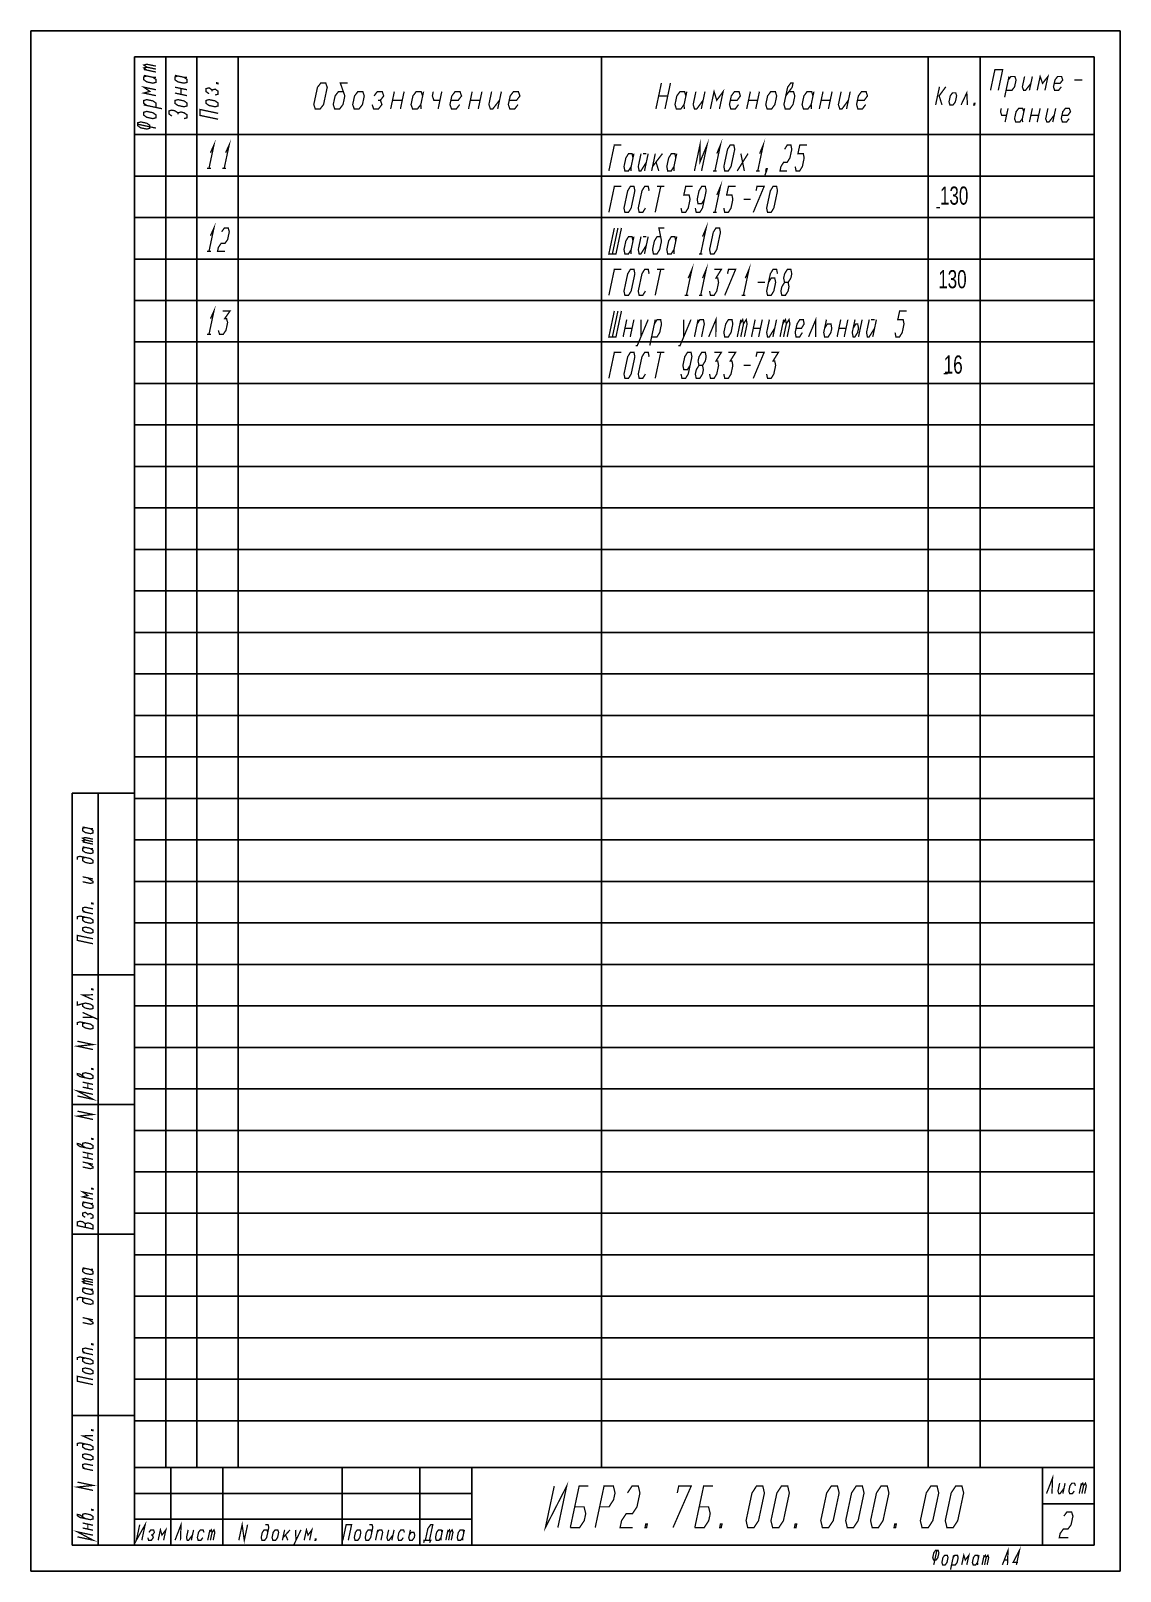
# Model space of a CAD drawing. Header units: millimetres. Extents: x 0 to 210, y 0 to 297.
import ezdxf

# ---------------------------------------------------------------- set-up
doc = ezdxf.new("R2010")
doc.units = ezdxf.units.MM
doc.header["$LTSCALE"] = 19.36
doc.layers.get('0').update_dxf_attribs({"linetype": 'CONTINUOUS'})
doc.styles.get("Standard").update_dxf_attribs({"font": 'txt', "width": 0.7})

msp = doc.modelspace()

# ---------------------------------------------------------------- linework, layer by layer
at = {"color": 7, "linetype": 'Continuous'}
for p, q in [((0, 0), (0, 297)), ((0, 297), (210, 297)), ((210, 0), (210, 297)), ((205, 292), (20, 292)), ((20, 292), (20, 205)), ((20, 5), (20, 292)), ((20, 292), (205, 292)), ((26, 292), (26, 205)), ((32, 292), (32, 205)), ((40, 292), (40, 205)), ((110, 292), (110, 205)), ((173, 292), (173, 205)), ((183, 292), (183, 205)), ((205, 292), (205, 205)), ((205, 292), (205, 5)), ((205, 277), (20, 277)), ((205, 277), (20, 277)), ((20, 277), (20, 20)), ((26, 277), (26, 20)), ((32, 277), (32, 20)), ((40, 277), (40, 20)), ((110, 277), (110, 20)), ((173, 277), (173, 20)), ((183, 277), (183, 20)), ((205, 277), (205, 20)), ((205, 269), (20, 269)), ((205, 269), (20, 269)), ((205, 261), (20, 261)), ((205, 261), (20, 261)), ((205, 253), (20, 253)), ((205, 253), (20, 253)), ((205, 245), (20, 245)), ((205, 245), (20, 245)), ((205, 237), (20, 237)), ((205, 237), (20, 237)), ((205, 229), (20, 229)), ((205, 229), (20, 229)), ((205, 221), (20, 221)), ((205, 221), (20, 221)), ((205, 213), (20, 213)), ((205, 213), (20, 213)), ((205, 205), (20, 205)), ((205, 205), (20, 205)), ((205, 197), (20, 197)), ((205, 189), (20, 189)), ((205, 181), (20, 181)), ((205, 173), (20, 173)), ((205, 165), (20, 165)), ((205, 157), (20, 157)), ((20, 150), (8, 150)), ((8, 5), (8, 150)), ((13, 5), (13, 150)), ((20, 5), (20, 150)), ((205, 149), (20, 149)), ((205, 141), (20, 141)), ((205, 133), (20, 133)), ((205, 125), (20, 125)), ((205, 117), (20, 117)), ((20, 115), (8, 115)), ((205, 109), (20, 109)), ((205, 101), (20, 101)), ((205, 93), (20, 93)), ((20, 90), (8, 90)), ((205, 85), (20, 85)), ((205, 77), (20, 77)), ((205, 69), (20, 69)), ((20, 65), (8, 65)), ((205, 61), (20, 61)), ((205, 53), (20, 53)), ((205, 45), (20, 45)), ((205, 37), (20, 37)), ((20, 30), (8, 30)), ((205, 29), (20, 29)), ((205, 20), (20, 20)), ((205, 20), (20, 20)), ((20, 5), (20, 20)), ((27, 5), (27, 20)), ((37, 5), (37, 20)), ((60, 5), (60, 20)), ((75, 5), (75, 20)), ((85, 5), (85, 20)), ((195, 5), (195, 20)), ((205, 5), (205, 20)), ((85, 15), (20, 15)), ((205, 13), (195, 13)), ((85, 10), (20, 10)), ((20, 5), (8, 5)), ((205, 5), (20, 5)), ((0, 0), (210, 0))]:
    msp.add_line(p, q, dxfattribs=at)
at = {"color": 2, "linetype": 'Continuous', "const_width": 0.25}
for points in [[(22.36, 289.99), (21.78, 290.4), (22.36, 290.56), (24.11, 290.19)], [(22.36, 289.42), (21.78, 289.83), (22.36, 289.99), (24.11, 289.62)], [(24.11, 289.05), (21.78, 289.55)], [(21.78, 288.41), (23.53, 288.04), (24.11, 288.05)], [(22.36, 288.28), (21.78, 288.12), (21.78, 287.56), (22.36, 287.15), (23.53, 286.9), (24.11, 287.06), (24.11, 287.63), (23.53, 288.04)], [(27.78, 288.41), (29.53, 288.04), (30.11, 288.05)], [(28.36, 288.28), (27.78, 288.12), (27.78, 287.56), (28.36, 287.15), (29.53, 286.9), (30.11, 287.06), (30.11, 287.63), (29.53, 288.04)], [(185, 285.52), (185.85, 289.52), (187.35, 289.52), (186.5, 285.52)], [(187.72, 284.19), (188.57, 288.19)], [(188, 285.52), (189.12, 285.52), (189.64, 286.19), (189.93, 287.52), (189.69, 288.19), (188.94, 288.19), (188.43, 287.52)], [(191.57, 288.19), (191.14, 286.19), (191.38, 285.52), (191.75, 285.52), (192.78, 286.86)], [(193.07, 288.19), (192.5, 285.52)], [(194, 285.52), (194.57, 288.19), (195.03, 286.86), (196.07, 288.19), (195.5, 285.52)], [(197.28, 286.86), (198.41, 286.86), (198.93, 287.52), (198.69, 288.19), (197.94, 288.19), (197.43, 287.52), (197.14, 286.19), (197.37, 285.52), (198.12, 285.52), (198.64, 286.19)], [(24.11, 284.5), (21.78, 285), (22.94, 285.32), (21.78, 286.13), (24.11, 285.64)], [(27.78, 286.13), (30.11, 285.64)], [(30.11, 284.5), (27.78, 285)], [(28.94, 284.75), (28.94, 285.89)], [(35.53, 284.62), (36.11, 284.78), (36.11, 285.35), (35.53, 285.76), (34.94, 285.6), (34.36, 286.01), (33.78, 285.85), (33.78, 285.28), (34.36, 284.87)], [(34.94, 285.32), (34.94, 285.6)], [(36.11, 286.92), (36.11, 286.78), (35.82, 286.84), (35.82, 286.98), (36.11, 286.92)], [(54.84, 281.94), (54.55, 282.78), (55.26, 286.11), (55.91, 286.94), (56.84, 286.94), (57.14, 286.11), (56.43, 282.78), (55.78, 281.94), (54.84, 281.94)], [(60.24, 285.28), (59.3, 285.28), (58.66, 284.44), (58.3, 282.78), (58.59, 281.94), (59.53, 281.94), (60.18, 282.78), (60.53, 284.44), (59.66, 286.94), (61.06, 286.94)], [(62.05, 282.78), (62.34, 281.94), (63.28, 281.94), (63.93, 282.78), (64.28, 284.44), (63.99, 285.28), (63.05, 285.28), (62.41, 284.44), (62.05, 282.78)], [(65.8, 282.78), (66.09, 281.94), (67.03, 281.94), (67.68, 282.78), (67.39, 283.61), (68.03, 284.44), (67.74, 285.28), (66.8, 285.28), (66.16, 284.44)], [(69.37, 281.94), (70.08, 285.28)], [(71.96, 285.28), (71.25, 281.94)], [(75.53, 284.44), (75.24, 285.28), (74.3, 285.28), (73.66, 284.44), (73.3, 282.78), (73.59, 281.94), (74.53, 281.94), (75.18, 282.78)], [(75.71, 285.28), (75.18, 282.78), (75.23, 281.94)], [(77.58, 285.28), (77.41, 284.44), (77.7, 283.61), (78.87, 283.61)], [(79.22, 285.28), (78.52, 281.94)], [(80.98, 283.61), (82.39, 283.61), (83.03, 284.44), (82.74, 285.28), (81.8, 285.28), (81.16, 284.44), (80.8, 282.78), (81.09, 281.94), (82.03, 281.94), (82.68, 282.78)], [(84.38, 281.94), (85.08, 285.28)], [(86.96, 285.28), (86.25, 281.94)], [(88.83, 285.28), (88.3, 282.78), (88.59, 281.94), (89.06, 281.94), (90.35, 283.61)], [(90.71, 285.28), (90, 281.94)], [(92.23, 283.61), (93.64, 283.61), (94.28, 284.44), (93.99, 285.28), (93.05, 285.28), (92.41, 284.44), (92.05, 282.78), (92.34, 281.94), (93.28, 281.94), (93.93, 282.78)], [(120.5, 281.94), (121.56, 286.94)], [(123.31, 286.94), (122.25, 281.94)], [(126.28, 284.44), (126.02, 285.28), (125.15, 285.28), (124.53, 284.44), (124.18, 282.78), (124.44, 281.94), (125.31, 281.94), (125.93, 282.78)], [(126.46, 285.28), (125.93, 282.78), (125.97, 281.94)], [(128.21, 285.28), (127.68, 282.78), (127.94, 281.94), (128.38, 281.94), (129.6, 283.61)], [(129.96, 285.28), (129.25, 281.94)], [(131, 281.94), (131.71, 285.28), (132.23, 283.61), (133.46, 285.28), (132.75, 281.94)], [(134.85, 283.61), (136.17, 283.61), (136.78, 284.44), (136.52, 285.28), (135.65, 285.28), (135.03, 284.44), (134.68, 282.78), (134.94, 281.94), (135.81, 281.94), (136.43, 282.78)], [(138, 281.94), (138.71, 285.28)], [(140.46, 285.28), (139.75, 281.94)], [(141.68, 282.78), (141.94, 281.94), (142.81, 281.94), (143.43, 282.78), (143.78, 284.44), (143.52, 285.28), (142.65, 285.28), (142.03, 284.44), (141.68, 282.78)], [(145.53, 284.44), (146.76, 286.11), (146.94, 286.94), (146.5, 286.94), (145.89, 286.11), (145.18, 282.78), (145.44, 281.94), (146.31, 281.94), (146.93, 282.78), (147.28, 284.44), (147.02, 285.28), (146.15, 285.28)], [(150.78, 284.44), (150.52, 285.28), (149.65, 285.28), (149.03, 284.44), (148.68, 282.78), (148.94, 281.94), (149.81, 281.94), (150.43, 282.78)], [(150.96, 285.28), (150.43, 282.78), (150.47, 281.94)], [(152, 281.94), (152.71, 285.28)], [(154.46, 285.28), (153.75, 281.94)], [(156.21, 285.28), (155.68, 282.78), (155.94, 281.94), (156.38, 281.94), (157.6, 283.61)], [(157.96, 285.28), (157.25, 281.94)], [(159.35, 283.61), (160.67, 283.61), (161.28, 284.44), (161.02, 285.28), (160.15, 285.28), (159.53, 284.44), (159.18, 282.78), (159.44, 281.94), (160.31, 281.94), (160.93, 282.78)], [(174.42, 282.71), (175.17, 286.21)], [(174.8, 284.46), (175.1, 284.46), (176.39, 286.21)], [(177, 283.29), (177.18, 282.71), (177.79, 282.71), (178.22, 283.29), (178.47, 284.46), (178.29, 285.04), (177.68, 285.04), (177.25, 284.46), (177, 283.29)], [(179.33, 282.71), (180.43, 285.04), (180.55, 282.71)], [(201.18, 287.52), (202.68, 287.52)], [(24.11, 282.23), (24.11, 283.08), (23.53, 283.49), (22.36, 283.73), (21.78, 283.57), (21.78, 283.01), (22.36, 282.6)], [(25.28, 281.98), (21.78, 282.72)], [(29.53, 282.35), (30.11, 282.51), (30.11, 283.08), (29.53, 283.49), (28.36, 283.73), (27.78, 283.57), (27.78, 283.01), (28.36, 282.6), (29.53, 282.35)], [(35.53, 282.35), (36.11, 282.51), (36.11, 283.08), (35.53, 283.49), (34.36, 283.73), (33.78, 283.57), (33.78, 283.01), (34.36, 282.6), (35.53, 282.35)], [(66.92, 283.61), (67.39, 283.61)], [(69.73, 283.61), (71.6, 283.61)], [(84.73, 283.61), (86.6, 283.61)], [(121.03, 284.44), (122.78, 284.44)], [(138.35, 283.61), (140.1, 283.61)], [(152.35, 283.61), (154.1, 283.61)], [(175.65, 282.71), (175.1, 284.46)], [(181.93, 282.71), (181.77, 282.71), (181.84, 283), (181.99, 283), (181.93, 282.71)], [(187.07, 282.05), (186.93, 281.39), (187.16, 280.72), (188.1, 280.72)], [(188.38, 282.05), (187.81, 279.39)], [(191.43, 281.39), (191.19, 282.05), (190.44, 282.05), (189.93, 281.39), (189.64, 280.05), (189.87, 279.39), (190.63, 279.39), (191.14, 280.05)], [(191.57, 282.05), (191.14, 280.05), (191.19, 279.39)], [(192.5, 279.39), (193.07, 282.05)], [(194.57, 282.05), (194, 279.39)], [(196.07, 282.05), (195.64, 280.05), (195.87, 279.39), (196.25, 279.39), (197.28, 280.72)], [(197.57, 282.05), (197, 279.39)], [(198.78, 280.72), (199.91, 280.72), (200.43, 281.39), (200.19, 282.05), (199.44, 282.05), (198.93, 281.39), (198.64, 280.05), (198.88, 279.39), (199.63, 279.39), (200.14, 280.05)], [(20.61, 278.99), (20.61, 278.7), (21.19, 278.29), (22.36, 278.05), (22.94, 278.21), (22.94, 278.78), (22.36, 279.18), (21.19, 279.43), (20.61, 279.27), (20.61, 278.99), (24.11, 278.24)], [(23.53, 280.07), (24.11, 280.23), (24.11, 280.8), (23.53, 281.21), (22.36, 281.46), (21.78, 281.3), (21.78, 280.73), (22.36, 280.32), (23.53, 280.07)], [(29.53, 280.07), (30.11, 280.23), (30.11, 280.8), (29.53, 281.21), (28.94, 281.34), (28.36, 281.18), (27.78, 281.58), (27.19, 281.71), (26.61, 281.55), (26.61, 280.98), (27.19, 280.57)], [(28.36, 280.89), (28.36, 281.18)], [(36.11, 279.95), (32.61, 280.69), (32.61, 281.83), (36.11, 281.09)], [(192.78, 280.72), (194.28, 280.72)], [(127.93, 269.99), (128.99, 274.99), (128.97, 271.65), (130.36, 274.99), (129.3, 269.99)], [(132.24, 273.32), (132.94, 274.99), (131.88, 269.99)], [(140.49, 273.32), (141.19, 274.99), (140.13, 269.99)], [(34.63, 273.5), (35.31, 275), (34.35, 270.5)], [(37.55, 273.5), (38.24, 275), (37.28, 270.5)], [(111.43, 269.99), (112.49, 274.99), (113.86, 274.99)], [(116.08, 272.49), (115.91, 273.32), (115.23, 273.32), (114.71, 272.49), (114.35, 270.82), (114.52, 269.99), (115.21, 269.99), (115.73, 270.82)], [(116.26, 273.32), (115.73, 270.82), (115.72, 269.99)], [(117.63, 273.32), (117.1, 270.82), (117.27, 269.99), (117.61, 269.99), (118.65, 271.65)], [(117.98, 273.32), (118.66, 273.32)], [(119.01, 273.32), (118.3, 269.99)], [(120.38, 273.32), (119.68, 269.99)], [(119.85, 270.82), (121.76, 273.32)], [(124.33, 272.49), (124.16, 273.32), (123.48, 273.32), (122.96, 272.49), (122.6, 270.82), (122.77, 269.99), (123.46, 269.99), (123.98, 270.82)], [(124.51, 273.32), (123.98, 270.82), (123.97, 269.99)], [(133.77, 269.99), (133.6, 270.82), (134.31, 274.15), (134.83, 274.99), (135.52, 274.99), (135.69, 274.15), (134.98, 270.82), (134.46, 269.99), (133.77, 269.99)], [(136.18, 269.99), (138.26, 273.32)], [(136.88, 273.32), (137.55, 269.99)], [(145.31, 274.15), (145.83, 274.99), (146.52, 274.99), (146.69, 274.15), (146.33, 272.49), (145.81, 271.65), (145.12, 271.65), (144.6, 270.82), (144.43, 269.99), (145.8, 269.99)], [(147.35, 270.82), (147.52, 269.99), (148.21, 269.99), (148.73, 270.82), (149.08, 272.49), (148.91, 273.32), (147.88, 273.32), (148.24, 274.99), (149.61, 274.99)], [(33.99, 270.5), (34.72, 270.5)], [(36.91, 270.5), (37.65, 270.5)], [(120.54, 271.65), (121.05, 269.99)], [(141.85, 269.99), (141.68, 269.99), (141.76, 270.4), (141.94, 270.4), (141.85, 269.99), (141.5, 269.15)], [(131.53, 269.99), (132.22, 269.99)], [(132.24, 265.32), (132.94, 266.99), (131.88, 261.99)], [(139.78, 269.99), (140.47, 269.99)], [(111.43, 261.99), (112.49, 266.99), (113.86, 266.99)], [(114.52, 261.99), (114.35, 262.82), (115.06, 266.15), (115.58, 266.99), (116.27, 266.99), (116.44, 266.15), (115.73, 262.82), (115.21, 261.99), (114.52, 261.99)], [(119.19, 266.15), (119.02, 266.99), (118.33, 266.99), (117.81, 266.15), (117.1, 262.82), (117.27, 261.99), (117.96, 261.99), (118.48, 262.82)], [(121.43, 266.99), (120.36, 261.99)], [(120.74, 266.99), (122.11, 266.99)], [(125.35, 262.82), (125.52, 261.99), (126.21, 261.99), (126.73, 262.82), (127.08, 264.49), (126.91, 265.32), (125.88, 265.32), (126.24, 266.99), (127.61, 266.99)], [(128.1, 262.82), (128.27, 261.99), (128.96, 261.99), (129.48, 262.82), (130.19, 266.15), (130.02, 266.99), (129.33, 266.99), (128.81, 266.15), (128.46, 264.49), (128.62, 263.65), (129.31, 263.65), (129.83, 264.49)], [(133.6, 262.82), (133.77, 261.99), (134.46, 261.99), (134.98, 262.82), (135.33, 264.49), (135.16, 265.32), (134.13, 265.32), (134.49, 266.99), (135.86, 266.99)], [(137.39, 264.49), (138.77, 264.49)], [(139.27, 261.99), (141.36, 266.99), (139.99, 266.99), (139.81, 266.15)], [(142.02, 261.99), (141.85, 262.82), (142.56, 266.15), (143.08, 266.99), (143.77, 266.99), (143.94, 266.15), (143.23, 262.82), (142.71, 261.99), (142.02, 261.99)], [(131.53, 261.99), (132.22, 261.99)], [(174.53, 262.9), (175.26, 262.9)], [(34.63, 257.5), (35.31, 259), (34.35, 254.5)], [(36.8, 258.25), (37.32, 259), (38.05, 259), (38.26, 258.25), (37.94, 256.75), (37.42, 256), (36.68, 256), (36.16, 255.25), (36, 254.5), (37.46, 254.5)], [(112.49, 258.99), (111.43, 253.99), (112.8, 253.99), (113.86, 258.99)], [(113.18, 258.99), (112.11, 253.99)], [(121.41, 257.32), (120.73, 257.32), (120.21, 256.49), (119.85, 254.82), (120.02, 253.99), (120.71, 253.99), (121.23, 254.82), (121.58, 256.49), (121.08, 258.99), (122.11, 258.99)], [(129.49, 257.32), (130.19, 258.99), (129.13, 253.99)], [(131.02, 253.99), (130.85, 254.82), (131.56, 258.15), (132.08, 258.99), (132.77, 258.99), (132.94, 258.15), (132.23, 254.82), (131.71, 253.99), (131.02, 253.99)], [(116.08, 256.49), (115.91, 257.32), (115.23, 257.32), (114.71, 256.49), (114.35, 254.82), (114.52, 253.99), (115.21, 253.99), (115.73, 254.82)], [(116.26, 257.32), (115.73, 254.82), (115.72, 253.99)], [(117.63, 257.32), (117.1, 254.82), (117.27, 253.99), (117.61, 253.99), (118.65, 255.65)], [(117.98, 257.32), (118.66, 257.32)], [(119.01, 257.32), (118.3, 253.99)], [(124.33, 256.49), (124.16, 257.32), (123.48, 257.32), (122.96, 256.49), (122.6, 254.82), (122.77, 253.99), (123.46, 253.99), (123.98, 254.82)], [(124.51, 257.32), (123.98, 254.82), (123.97, 253.99)], [(33.99, 254.5), (34.72, 254.5)], [(128.78, 253.99), (129.47, 253.99)], [(111.43, 245.99), (112.49, 250.99), (113.86, 250.99)], [(114.52, 245.99), (114.35, 246.82), (115.06, 250.15), (115.58, 250.99), (116.27, 250.99), (116.44, 250.15), (115.73, 246.82), (115.21, 245.99), (114.52, 245.99)], [(119.19, 250.15), (119.02, 250.99), (118.33, 250.99), (117.81, 250.15), (117.1, 246.82), (117.27, 245.99), (117.96, 245.99), (118.48, 246.82)], [(121.43, 250.99), (120.36, 245.99)], [(120.74, 250.99), (122.11, 250.99)], [(126.74, 249.32), (127.44, 250.99), (126.38, 245.99)], [(129.49, 249.32), (130.19, 250.99), (129.13, 245.99)], [(131.74, 250.99), (133.11, 250.99), (132.07, 249.32), (132.41, 249.32), (132.58, 248.49), (132.23, 246.82), (131.71, 245.99), (131.02, 245.99), (130.85, 246.82)], [(133.77, 245.99), (135.86, 250.99), (134.49, 250.99), (134.31, 250.15)], [(137.74, 249.32), (138.44, 250.99), (137.38, 245.99)], [(143.94, 250.15), (143.77, 250.99), (143.08, 250.99), (142.56, 250.15), (141.85, 246.82), (142.02, 245.99), (142.71, 245.99), (143.23, 246.82), (143.58, 248.49), (143.41, 249.32), (142.73, 249.32), (142.21, 248.49)], [(145.99, 248.49), (146.51, 249.32), (146.69, 250.15), (146.52, 250.99), (145.83, 250.99), (145.31, 250.15), (145.13, 249.32), (145.3, 248.49)], [(140.14, 248.49), (141.52, 248.49)], [(144.77, 245.99), (145.46, 245.99), (145.98, 246.82), (146.15, 247.65), (145.99, 248.49), (145.3, 248.49), (144.78, 247.65), (144.6, 246.82), (144.77, 245.99)], [(34.63, 241.5), (35.31, 243), (34.35, 238.5)], [(126.03, 245.99), (126.72, 245.99)], [(128.78, 245.99), (129.47, 245.99)], [(137.03, 245.99), (137.72, 245.99)], [(36.96, 243), (38.42, 243), (37.37, 241.5), (37.73, 241.5), (37.94, 240.75), (37.62, 239.25), (37.1, 238.5), (36.37, 238.5), (36.16, 239.25)], [(112.49, 242.99), (111.43, 237.99), (112.8, 237.99), (113.86, 242.99)], [(113.18, 242.99), (112.11, 237.99)], [(114.18, 237.99), (114.88, 241.32)], [(116.26, 241.32), (115.55, 237.99)], [(116.57, 236.32), (116.91, 236.32), (119.01, 241.32)], [(117.63, 241.32), (117.61, 237.99)], [(119.32, 236.32), (120.38, 241.32)], [(119.68, 237.99), (120.71, 237.99), (121.23, 238.82), (121.58, 240.49), (121.41, 241.32), (120.73, 241.32), (120.21, 240.49)], [(124.82, 236.32), (125.16, 236.32), (127.26, 241.32)], [(125.88, 241.32), (125.86, 237.99)], [(127.93, 237.99), (128.63, 241.32)], [(128.46, 240.49), (128.98, 241.32), (129.66, 241.32), (129.83, 240.49), (129.3, 237.99)], [(130.68, 237.99), (132.07, 241.32), (132.05, 237.99)], [(133.6, 238.82), (133.77, 237.99), (134.46, 237.99), (134.98, 238.82), (135.33, 240.49), (135.16, 241.32), (134.48, 241.32), (133.96, 240.49), (133.6, 238.82)], [(136.18, 237.99), (136.88, 241.32)], [(136.71, 240.49), (137.23, 241.32), (137.39, 240.49), (136.86, 237.99)], [(137.39, 240.49), (137.91, 241.32), (138.08, 240.49), (137.55, 237.99)], [(138.93, 237.99), (139.63, 241.32)], [(141.01, 241.32), (140.3, 237.99)], [(142.38, 241.32), (141.85, 238.82), (142.02, 237.99), (142.36, 237.99), (143.4, 239.65)], [(143.76, 241.32), (143.05, 237.99)], [(144.43, 237.99), (145.13, 241.32)], [(144.96, 240.49), (145.48, 241.32), (145.64, 240.49), (145.11, 237.99)], [(145.64, 240.49), (146.16, 241.32), (146.33, 240.49), (145.8, 237.99)], [(147.53, 239.65), (148.56, 239.65), (149.08, 240.49), (148.91, 241.32), (148.23, 241.32), (147.71, 240.49), (147.35, 238.82), (147.52, 237.99), (148.21, 237.99), (148.73, 238.82)], [(149.93, 237.99), (151.32, 241.32), (151.3, 237.99)], [(153.38, 241.32), (152.85, 238.82), (153.02, 237.99), (153.71, 237.99), (154.23, 238.82), (154.4, 239.65), (154.24, 240.49), (153.55, 240.49), (153.03, 239.65)], [(155.43, 237.99), (156.13, 241.32)], [(157.51, 241.32), (156.8, 237.99)], [(158.88, 241.32), (158.35, 238.82), (158.52, 237.99), (158.86, 237.99), (159.38, 238.82), (159.56, 239.65), (159.39, 240.49), (159.05, 240.49), (158.53, 239.65)], [(160.26, 241.32), (159.55, 237.99)], [(161.63, 241.32), (161.1, 238.82), (161.27, 237.99), (161.61, 237.99), (162.65, 239.65)], [(161.98, 241.32), (162.66, 241.32)], [(163.01, 241.32), (162.3, 237.99)], [(166.6, 238.82), (166.77, 237.99), (167.46, 237.99), (167.98, 238.82), (168.33, 240.49), (168.16, 241.32), (167.13, 241.32), (167.49, 242.99), (168.86, 242.99)], [(33.99, 238.5), (34.72, 238.5)], [(114.53, 239.65), (115.9, 239.65)], [(139.28, 239.65), (140.65, 239.65)], [(155.78, 239.65), (157.15, 239.65)], [(111.43, 229.99), (112.49, 234.99), (113.86, 234.99)], [(114.52, 229.99), (114.35, 230.82), (115.06, 234.15), (115.58, 234.99), (116.27, 234.99), (116.44, 234.15), (115.73, 230.82), (115.21, 229.99), (114.52, 229.99)], [(119.19, 234.15), (119.02, 234.99), (118.33, 234.99), (117.81, 234.15), (117.1, 230.82), (117.27, 229.99), (117.96, 229.99), (118.48, 230.82)], [(121.43, 234.99), (120.36, 229.99)], [(120.74, 234.99), (122.11, 234.99)], [(125.35, 230.82), (125.52, 229.99), (126.21, 229.99), (126.73, 230.82), (127.44, 234.15), (127.27, 234.99), (126.58, 234.99), (126.06, 234.15), (125.71, 232.49), (125.87, 231.65), (126.56, 231.65), (127.08, 232.49)], [(129.49, 232.49), (130.01, 233.32), (130.19, 234.15), (130.02, 234.99), (129.33, 234.99), (128.81, 234.15), (128.63, 233.32), (128.8, 232.49)], [(131.74, 234.99), (133.11, 234.99), (132.07, 233.32), (132.41, 233.32), (132.58, 232.49), (132.23, 230.82), (131.71, 229.99), (131.02, 229.99), (130.85, 230.82)], [(134.49, 234.99), (135.86, 234.99), (134.82, 233.32), (135.16, 233.32), (135.33, 232.49), (134.98, 230.82), (134.46, 229.99), (133.77, 229.99), (133.6, 230.82)], [(139.27, 229.99), (141.36, 234.99), (139.99, 234.99), (139.81, 234.15)], [(142.74, 234.99), (144.11, 234.99), (143.07, 233.32), (143.41, 233.32), (143.58, 232.49), (143.23, 230.82), (142.71, 229.99), (142.02, 229.99), (141.85, 230.82)], [(128.27, 229.99), (128.96, 229.99), (129.48, 230.82), (129.65, 231.65), (129.49, 232.49), (128.8, 232.49), (128.28, 231.65), (128.1, 230.82), (128.27, 229.99)], [(137.39, 232.49), (138.77, 232.49)], [(175.99, 230.9), (176.72, 230.9)], [(9.99, 143.49), (11.49, 143.17), (11.99, 143.18)], [(10.49, 143.38), (9.99, 143.25), (9.99, 142.77), (10.49, 142.42), (11.49, 142.21), (11.99, 142.34), (11.99, 142.82), (11.49, 143.17)], [(10.49, 140.98), (9.99, 141.33), (10.49, 141.46), (11.99, 141.14)], [(10.49, 140.5), (9.99, 140.85), (10.49, 140.98), (11.99, 140.66)], [(11.99, 140.18), (9.99, 140.61)], [(9.99, 139.65), (11.49, 139.33), (11.99, 139.34)], [(10.49, 139.54), (9.99, 139.41), (9.99, 138.93), (10.49, 138.58), (11.49, 138.37), (11.99, 138.5), (11.99, 138.98), (11.49, 139.33)], [(10.49, 137.62), (9.99, 137.49), (9.99, 137.01), (10.49, 136.66), (11.49, 136.45), (11.99, 136.58), (11.99, 137.06), (11.49, 137.41), (9.49, 137.83), (8.99, 137.7), (8.99, 137.22)], [(9.99, 133.89), (11.99, 133.46)], [(9.99, 132.93), (11.49, 132.61), (11.99, 132.74), (11.99, 132.98), (10.99, 133.67)], [(10.49, 127.06), (9.99, 127.41), (9.99, 127.89), (10.49, 128.02), (11.99, 127.7)], [(11.99, 128.78), (11.99, 128.66), (11.74, 128.71), (11.74, 128.83), (11.99, 128.78)], [(10.49, 126.1), (9.99, 125.97), (9.99, 125.49), (10.49, 125.14), (11.49, 124.93), (11.99, 125.06), (11.99, 125.54), (11.49, 125.89), (9.49, 126.31), (8.99, 126.18), (8.99, 125.7)], [(11.99, 126.74), (9.99, 127.17)], [(11.99, 120.98), (8.99, 121.62), (8.99, 122.58), (11.99, 121.94)], [(11.49, 123.01), (11.99, 123.14), (11.99, 123.62), (11.49, 123.97), (10.49, 124.18), (9.99, 124.05), (9.99, 123.57), (10.49, 123.22), (11.49, 123.01)], [(9.99, 109.41), (9.99, 108.93), (10.49, 108.58), (11.49, 108.37), (11.99, 108.5), (11.99, 108.98), (11.49, 109.33), (10.49, 109.54), (8.99, 109.14), (8.99, 109.86)], [(11.99, 110.18), (9.99, 111.09), (11.99, 111.14)], [(11.99, 112.22), (11.99, 112.1), (11.74, 112.15), (11.74, 112.27), (11.99, 112.22)], [(12.99, 106.13), (12.99, 106.37), (9.99, 107.73)], [(9.99, 106.77), (11.99, 106.82)], [(10.49, 105.7), (9.99, 105.57), (9.99, 105.09), (10.49, 104.74), (11.49, 104.53), (11.99, 104.66), (11.99, 105.14), (11.49, 105.49), (9.49, 105.91), (8.99, 105.78), (8.99, 105.3)], [(11.99, 100.58), (8.99, 101.22), (11.99, 101.54), (8.99, 102.18)], [(10.49, 95.14), (9.49, 95.83), (8.99, 95.94), (8.99, 95.7), (9.49, 95.35), (11.49, 94.93), (11.99, 95.06), (11.99, 95.54), (11.49, 95.89), (10.49, 96.1), (9.99, 95.97), (9.99, 95.49)], [(11.99, 96.86), (11.99, 96.74), (11.74, 96.79), (11.74, 96.91), (11.99, 96.86)], [(8.99, 91.62), (11.99, 90.98), (8.99, 92.58), (11.99, 91.94)], [(9.99, 94.29), (11.99, 93.86)], [(11.99, 92.9), (9.99, 93.33)], [(10.99, 93.11), (10.99, 94.07)], [(11.99, 87.1), (8.99, 87.74), (11.99, 88.06), (8.99, 88.7)], [(11.99, 83.38), (11.99, 83.26), (11.74, 83.31), (11.74, 83.43), (11.99, 83.38)], [(10.49, 81.66), (9.49, 82.35), (8.99, 82.46), (8.99, 82.22), (9.49, 81.87), (11.49, 81.45), (11.99, 81.58), (11.99, 82.06), (11.49, 82.41), (10.49, 82.62), (9.99, 82.49), (9.99, 82.01)], [(9.99, 80.81), (11.99, 80.38)], [(10.99, 79.63), (10.99, 80.59)], [(11.99, 79.42), (9.99, 79.85)], [(9.99, 78.89), (11.99, 78.46)], [(9.99, 77.93), (11.49, 77.61), (11.99, 77.74), (11.99, 77.98), (10.99, 78.67)], [(11.99, 71.74), (9.99, 72.17), (10.99, 72.43), (9.99, 73.13), (11.99, 72.7)], [(9.99, 71.21), (11.49, 70.89), (11.99, 70.9)], [(11.99, 73.78), (11.99, 73.66), (11.74, 73.71), (11.74, 73.83), (11.99, 73.78)], [(10.49, 71.1), (9.99, 70.97), (9.99, 70.49), (10.49, 70.14), (11.49, 69.93), (11.99, 70.06), (11.99, 70.54), (11.49, 70.89)], [(11.49, 68.01), (11.99, 68.14), (11.99, 68.62), (11.49, 68.97), (10.99, 68.83), (10.49, 69.18), (9.99, 69.05), (9.99, 68.57), (10.49, 68.22)], [(10.99, 68.59), (10.99, 68.83)], [(11.99, 65.98), (11.99, 66.7), (11.49, 67.05), (10.99, 67.15), (10.49, 67.02), (9.99, 67.37), (9.49, 67.47), (8.99, 67.34), (8.99, 66.62), (11.99, 65.98)], [(10.49, 66.3), (10.49, 67.02)], [(10.49, 55.98), (9.99, 56.33), (10.49, 56.46), (11.99, 56.14)], [(9.99, 58.49), (11.49, 58.17), (11.99, 58.18)], [(10.49, 58.38), (9.99, 58.25), (9.99, 57.77), (10.49, 57.42), (11.49, 57.21), (11.99, 57.34), (11.99, 57.82), (11.49, 58.17)], [(10.49, 55.5), (9.99, 55.85), (10.49, 55.98), (11.99, 55.66)], [(11.99, 55.18), (9.99, 55.61)], [(9.99, 54.65), (11.49, 54.33), (11.99, 54.34)], [(10.49, 54.54), (9.99, 54.41), (9.99, 53.93), (10.49, 53.58), (11.49, 53.37), (11.99, 53.5), (11.99, 53.98), (11.49, 54.33)], [(10.49, 52.62), (9.99, 52.49), (9.99, 52.01), (10.49, 51.66), (11.49, 51.45), (11.99, 51.58), (11.99, 52.06), (11.49, 52.41), (9.49, 52.83), (8.99, 52.7), (8.99, 52.22)], [(9.99, 48.89), (11.99, 48.46)], [(9.99, 47.93), (11.49, 47.61), (11.99, 47.74), (11.99, 47.98), (10.99, 48.67)], [(10.49, 42.06), (9.99, 42.41), (9.99, 42.89), (10.49, 43.02), (11.99, 42.7)], [(11.99, 41.74), (9.99, 42.17)], [(11.99, 43.78), (11.99, 43.66), (11.74, 43.71), (11.74, 43.83), (11.99, 43.78)], [(10.49, 41.1), (9.99, 40.97), (9.99, 40.49), (10.49, 40.14), (11.49, 39.93), (11.99, 40.06), (11.99, 40.54), (11.49, 40.89), (9.49, 41.31), (8.99, 41.18), (8.99, 40.7)], [(11.49, 38.01), (11.99, 38.14), (11.99, 38.62), (11.49, 38.97), (10.49, 39.18), (9.99, 39.05), (9.99, 38.57), (10.49, 38.22), (11.49, 38.01)], [(11.99, 35.98), (8.99, 36.62), (8.99, 37.58), (11.99, 36.94)], [(11.99, 27.22), (11.99, 27.1), (11.74, 27.15), (11.74, 27.27), (11.99, 27.22)], [(10.49, 24.54), (9.99, 24.41), (9.99, 23.93), (10.49, 23.58), (11.49, 23.37), (11.99, 23.5), (11.99, 23.98), (11.49, 24.33), (9.49, 24.75), (8.99, 24.62), (8.99, 24.14)], [(11.99, 25.18), (9.99, 26.09), (11.99, 26.14)], [(11.49, 21.45), (11.99, 21.58), (11.99, 22.06), (11.49, 22.41), (10.49, 22.62), (9.99, 22.49), (9.99, 22.01), (10.49, 21.66), (11.49, 21.45)], [(10.49, 19.74), (9.99, 20.09), (9.99, 20.57), (10.49, 20.7), (11.99, 20.38)], [(11.99, 19.42), (9.99, 19.85)], [(195.8, 14.97), (196.96, 17.97), (196.85, 14.97)], [(11.99, 15.58), (8.99, 16.22), (11.99, 16.54), (8.99, 17.18)], [(100.9, 16.41), (99.2, 8.41), (103.3, 16.41), (101.6, 8.41)], [(104, 8.41), (105.7, 16.41), (107.5, 16.41)], [(108.8, 8.41), (110.5, 16.41), (112.3, 16.41), (112.62, 15.08), (112.33, 13.74), (111.45, 12.41), (109.65, 12.41)], [(115.02, 15.08), (115.9, 16.41), (117.1, 16.41), (117.42, 15.08), (116.85, 12.41), (115.97, 11.08), (114.77, 11.08), (113.88, 9.74), (113.6, 8.41), (116, 8.41)], [(123.8, 8.41), (127.3, 16.41), (124.9, 16.41), (124.62, 15.08)], [(128, 8.41), (129.7, 16.41), (131.5, 16.41)], [(138.2, 8.41), (137.88, 9.74), (139.02, 15.08), (139.9, 16.41), (141.1, 16.41), (141.42, 15.08), (140.28, 9.74), (139.4, 8.41), (138.2, 8.41)], [(143, 8.41), (142.68, 9.74), (143.82, 15.08), (144.7, 16.41), (145.9, 16.41), (146.22, 15.08), (145.08, 9.74), (144.2, 8.41), (143, 8.41)], [(152.6, 8.41), (152.28, 9.74), (153.42, 15.08), (154.3, 16.41), (155.5, 16.41), (155.82, 15.08), (154.68, 9.74), (153.8, 8.41), (152.6, 8.41)], [(157.4, 8.41), (157.08, 9.74), (158.22, 15.08), (159.1, 16.41), (160.3, 16.41), (160.62, 15.08), (159.48, 9.74), (158.6, 8.41), (157.4, 8.41)], [(162.2, 8.41), (161.88, 9.74), (163.02, 15.08), (163.9, 16.41), (165.1, 16.41), (165.42, 15.08), (164.28, 9.74), (163.4, 8.41), (162.2, 8.41)], [(171.8, 8.41), (171.48, 9.74), (172.62, 15.08), (173.5, 16.41), (174.7, 16.41), (175.02, 15.08), (173.88, 9.74), (173, 8.41), (171.8, 8.41)], [(176.6, 8.41), (176.28, 9.74), (177.42, 15.08), (178.3, 16.41), (179.5, 16.41), (179.82, 15.08), (178.68, 9.74), (177.8, 8.41), (176.6, 8.41)], [(198.33, 16.97), (198.01, 15.47), (198.16, 14.97), (198.42, 14.97), (199.16, 15.97)], [(199.38, 16.97), (198.95, 14.97)], [(201.37, 16.47), (201.21, 16.97), (200.69, 16.97), (200.32, 16.47), (200.11, 15.47), (200.26, 14.97), (200.79, 14.97), (201.16, 15.47)], [(202.1, 14.97), (202.53, 16.97)], [(202.42, 16.47), (202.79, 16.97), (202.94, 16.47), (202.62, 14.97)], [(202.94, 16.47), (203.31, 16.97), (203.47, 16.47), (203.15, 14.97)], [(11.99, 11.86), (11.99, 11.74), (11.74, 11.79), (11.74, 11.91), (11.99, 11.86)], [(104, 8.41), (105.8, 8.41), (106.68, 9.74), (106.97, 11.08), (106.65, 12.41), (104.85, 12.41)], [(128, 8.41), (129.8, 8.41), (130.68, 9.74), (130.97, 11.08), (130.65, 12.41), (128.85, 12.41)], [(10.49, 10.14), (9.49, 10.83), (8.99, 10.94), (8.99, 10.7), (9.49, 10.35), (11.49, 9.93), (11.99, 10.06), (11.99, 10.54), (11.49, 10.89), (10.49, 11.1), (9.99, 10.97), (9.99, 10.49)], [(9.99, 9.29), (11.99, 8.86)], [(10.99, 8.11), (10.99, 9.07)], [(20.99, 8.97), (20.35, 5.97), (22.04, 8.97), (21.4, 5.97)], [(27.8, 5.97), (28.96, 8.97), (28.85, 5.97)], [(40.1, 5.97), (40.74, 8.97), (41.15, 5.97), (41.79, 8.97)], [(45.67, 7.47), (45.51, 7.97), (44.99, 7.97), (44.62, 7.47), (44.41, 6.47), (44.56, 5.97), (45.09, 5.97), (45.46, 6.47), (45.88, 8.47), (45.73, 8.97), (45.2, 8.97)], [(60.15, 5.97), (60.79, 8.97), (61.84, 8.97), (61.2, 5.97)], [(65.72, 7.47), (65.56, 7.97), (65.04, 7.97), (64.67, 7.47), (64.46, 6.47), (64.61, 5.97), (65.14, 5.97), (65.51, 6.47), (65.93, 8.47), (65.78, 8.97), (65.25, 8.97)], [(76.06, 5.97), (76.54, 8.22), (77.09, 8.97), (77.49, 8.97), (76.85, 5.97)], [(118.7, 8.41), (118.4, 8.41), (118.54, 9.08), (118.84, 9.08), (118.7, 8.41)], [(133.1, 8.41), (132.8, 8.41), (132.94, 9.08), (133.24, 9.08), (133.1, 8.41)], [(147.5, 8.41), (147.2, 8.41), (147.34, 9.08), (147.64, 9.08), (147.5, 8.41)], [(166.7, 8.41), (166.4, 8.41), (166.54, 9.08), (166.84, 9.08), (166.7, 8.41)], [(199.14, 10.61), (199.75, 11.44), (200.63, 11.44), (200.89, 10.61), (200.53, 8.94), (199.92, 8.11), (199.04, 8.11), (198.43, 7.28), (198.25, 6.44), (200, 6.44)], [(8.99, 6.62), (11.99, 5.98), (8.99, 7.58), (11.99, 6.94)], [(11.99, 7.9), (9.99, 8.33)], [(22.56, 6.47), (22.71, 5.97), (23.24, 5.97), (23.61, 6.47), (23.45, 6.97), (23.82, 7.47), (23.66, 7.97), (23.14, 7.97), (22.77, 7.47)], [(23.19, 6.97), (23.45, 6.97)], [(24.55, 5.97), (24.98, 7.97), (25.29, 6.97), (26.03, 7.97), (25.6, 5.97)], [(30.33, 7.97), (30.01, 6.47), (30.16, 5.97), (30.42, 5.97), (31.16, 6.97)], [(31.38, 7.97), (30.95, 5.97)], [(33.37, 7.47), (33.21, 7.97), (32.69, 7.97), (32.32, 7.47), (32.11, 6.47), (32.26, 5.97), (32.79, 5.97), (33.16, 6.47)], [(34.1, 5.97), (34.53, 7.97)], [(34.42, 7.47), (34.79, 7.97), (34.94, 7.47), (34.62, 5.97)], [(34.94, 7.47), (35.31, 7.97), (35.47, 7.47), (35.15, 5.97)], [(46.51, 6.47), (46.66, 5.97), (47.19, 5.97), (47.56, 6.47), (47.77, 7.47), (47.61, 7.97), (47.09, 7.97), (46.72, 7.47), (46.51, 6.47)], [(48.93, 7.97), (48.5, 5.97)], [(48.61, 6.47), (49.98, 7.97)], [(49.11, 6.97), (49.55, 5.97)], [(50.39, 4.97), (50.65, 4.97), (52.08, 7.97)], [(51.03, 7.97), (51.12, 5.97)], [(52.7, 5.97), (53.13, 7.97), (53.44, 6.97), (54.18, 7.97), (53.75, 5.97)], [(54.93, 5.97), (54.8, 5.97), (54.85, 6.22), (54.98, 6.22), (54.93, 5.97)], [(62.36, 6.47), (62.51, 5.97), (63.04, 5.97), (63.41, 6.47), (63.62, 7.47), (63.46, 7.97), (62.94, 7.97), (62.57, 7.47), (62.36, 6.47)], [(66.45, 5.97), (66.88, 7.97)], [(66.77, 7.47), (67.14, 7.97), (67.66, 7.97), (67.82, 7.47), (67.5, 5.97)], [(68.98, 7.97), (68.66, 6.47), (68.81, 5.97), (69.07, 5.97), (69.81, 6.97)], [(70.03, 7.97), (69.6, 5.97)], [(72.02, 7.47), (71.86, 7.97), (71.34, 7.97), (70.97, 7.47), (70.76, 6.47), (70.91, 5.97), (71.44, 5.97), (71.81, 6.47)], [(73.18, 7.97), (72.86, 6.47), (73.01, 5.97), (73.54, 5.97), (73.91, 6.47), (74.01, 6.97), (73.86, 7.47), (73.33, 7.47), (72.96, 6.97)], [(75.82, 5.47), (75.8, 5.97), (77.11, 5.97), (76.87, 5.47)], [(79.27, 7.47), (79.11, 7.97), (78.59, 7.97), (78.22, 7.47), (78.01, 6.47), (78.16, 5.97), (78.69, 5.97), (79.06, 6.47)], [(79.38, 7.97), (79.06, 6.47), (79.08, 5.97)], [(80, 5.97), (80.43, 7.97)], [(80.32, 7.47), (80.69, 7.97), (80.84, 7.47), (80.53, 5.97)], [(80.84, 7.47), (81.21, 7.97), (81.37, 7.47), (81.05, 5.97)], [(83.47, 7.47), (83.31, 7.97), (82.79, 7.97), (82.42, 7.47), (82.21, 6.47), (82.36, 5.97), (82.89, 5.97), (83.26, 6.47)], [(83.58, 7.97), (83.26, 6.47), (83.28, 5.97)], [(174.41, 4.02), (174.07, 3.55), (173.87, 2.62), (174.02, 2.15), (174.51, 2.15), (174.85, 2.62), (175.05, 3.55), (174.9, 4.02), (174.41, 4.02)], [(174.66, 4.02), (174.06, 1.22)], [(175.63, 1.68), (175.78, 1.22), (176.27, 1.22), (176.61, 1.68), (176.81, 2.62), (176.66, 3.08), (176.17, 3.08), (175.83, 2.62), (175.63, 1.68)], [(177.29, 0.28), (177.89, 3.08)], [(177.49, 1.22), (178.23, 1.22), (178.57, 1.68), (178.77, 2.62), (178.62, 3.08), (178.13, 3.08), (177.79, 2.62)], [(179.45, 1.22), (179.85, 3.08), (180.14, 2.15), (180.83, 3.08), (180.43, 1.22)], [(182.69, 2.62), (182.54, 3.08), (182.05, 3.08), (181.71, 2.62), (181.51, 1.68), (181.66, 1.22), (182.15, 1.22), (182.49, 1.68)], [(182.79, 3.08), (182.49, 1.68), (182.52, 1.22)], [(183.37, 1.22), (183.77, 3.08)], [(183.67, 2.62), (184.01, 3.08), (184.16, 2.62), (183.86, 1.22)], [(184.16, 2.62), (184.5, 3.08), (184.65, 2.62), (184.35, 1.22)], [(187.29, 1.22), (188.38, 4.02), (188.27, 1.22)], [(189.99, 1.22), (190.58, 4.02), (189.35, 1.68), (190.33, 1.68)], [(187.74, 2.15), (188.23, 2.15)]]:
    msp.add_lwpolyline(points, dxfattribs=at)

# ---------------------------------------------------------------- texts
at = {"char_height": 3.5, "width": 8.7953, "attachment_point": 1}
for s, insert in [('130', (175.26, 266.98)), ('130', (174.93, 250.86)), ('16', (175.99, 234.4))]:
    msp.add_mtext(s, dxfattribs=dict(at, insert=insert))

doc.saveas('drawing.dxf')
